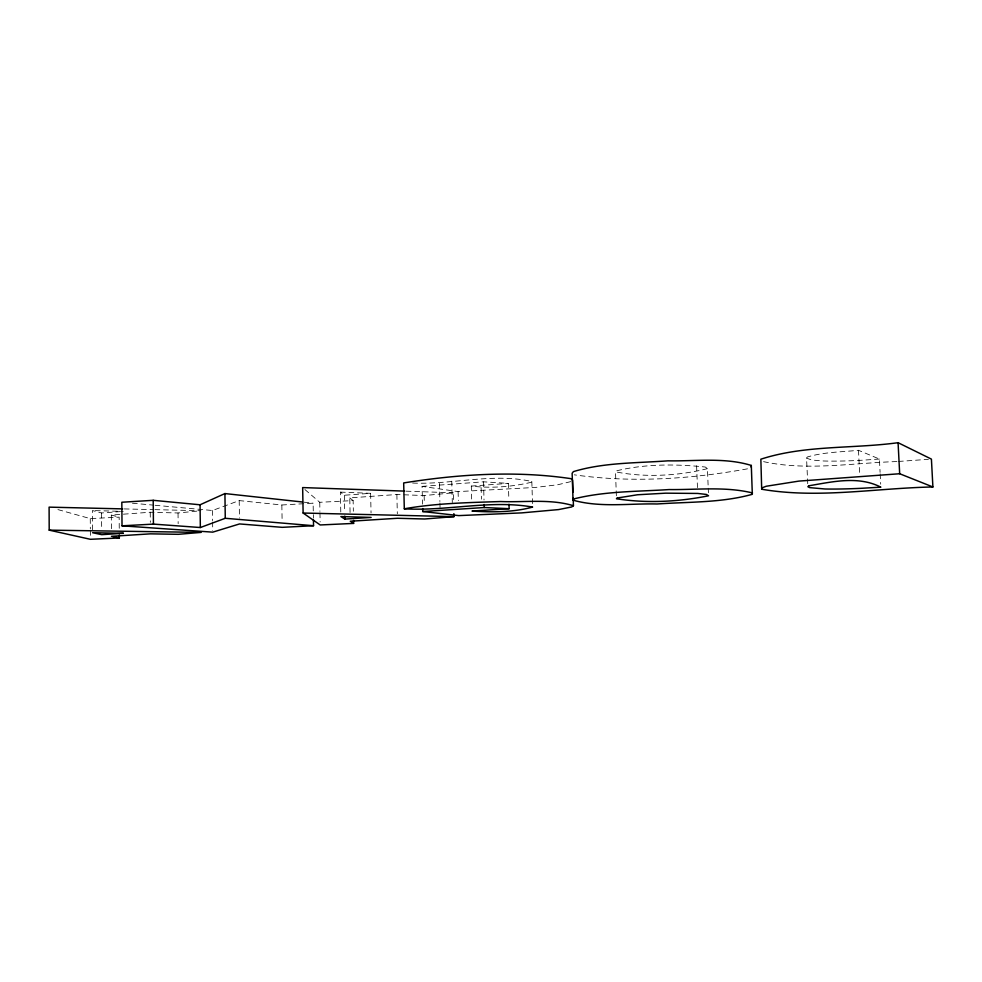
<?xml version="1.0" encoding="UTF-8"?>
<svg xmlns="http://www.w3.org/2000/svg" width="982" height="982" viewBox="0 0 982 982"><rect width="100%" height="100%" fill="white"/><g stroke="black" fill="none" stroke-linecap="round" stroke-linejoin="round"><path stroke-width="0.74" stroke-dasharray="4.91 3.68" d="M807.744 483.733L806.553 458.14L807.351 456.998C823.861 452.015 841.439 452.039 858.489 450.296L879.418 459.048L880.093 472.354M616.365 495.763L615.505 471.802L616.303 470.881C645.125 463.786 675.874 463.958 705.272 467.027L707.433 468.647L708.169 486.728M412.612 483.046C452.015 484.85 492.817 472.612 531.827 481.524L531.029 482.346C511.683 486.9 490.988 488.459 471.299 486.09L471.704 500.783M707.433 468.647C678.734 475.902 644.438 477.755 615.505 471.802M155.07 505.276L212.468 510.505L239.203 500.587L281.846 504.993L313.123 503.177L313.405 518.201M570.8 481.622L557.764 484.752L535.399 487.44L458.103 491.589L422.088 486.385L422.542 504.134M747.498 468.831C690.812 479.106 631.401 483.034 574.261 474.822M111.408 528.709L111.31 515.047L150.234 512.248L178.037 512.972L199.395 510.885M350.071 512.494L349.776 497.899L396.875 494.511L424.15 495.554L453.316 492.804L453.549 501.741M422.088 486.385L483.512 481.818L508.381 483.377L508.86 499.752M92.566 529.764L92.431 510.542L101.563 512.972L120.307 511.597M340.779 511.99L340.373 492.117L344.363 495.235L370.619 493.32L371.049 512.899M471.299 486.09L508.381 483.377M879.418 459.048L861.214 460.276A54.575 5.266 -3.1 0 1 823.64 460.988L811.856 460.042L806.553 458.14M896.91 461.565C851.946 462.939 804.553 471.532 760.449 460.926M898.407 461.454L928.407 459.33M304.923 489.539L319.751 502.293L353.139 500.587L353.36 511.241M57.926 509.597L90.27 518.606L119.153 517.146L119.252 529.053M124.248 508.922L153.388 509.609M154.923 509.646L200.929 510.738M95.364 510.628L123.192 511.389M406.131 491.172L453.316 492.804M340.373 492.117L370.619 493.32M132.41 503.214L153.56 505.141M303.99 502.183L313.123 503.177M111.31 515.047L119.153 517.146M349.776 497.899L353.139 500.587M880.167 473.84L880.694 484.2M858.489 450.296L859.741 475.644M708.231 488.238L708.415 492.755M696.594 465.738L697.478 487.612M531.827 481.524L532.526 504.061M483.512 481.818L484.028 499.973M481.106 487.6L481.438 499.2M458.103 491.589L458.336 500.599M451.745 481.155L452.309 502.551M439.42 483.377L439.887 501.458M439.936 502.968L440.046 507.485M424.15 495.554L424.334 502.882M396.875 494.511L397.329 513.819M344.363 495.235L344.707 511.634M319.751 502.293L319.923 511.364M319.96 512.874L320.132 521.945M281.846 504.993L282.129 521.381M239.203 500.587L239.461 518.103M212.468 510.505L212.603 520.595M212.615 522.043L212.738 530.697M178.037 512.972L178.159 523.652M150.234 512.248L150.344 522.326M101.563 512.972L101.674 528.881M90.27 518.606L90.332 528.954M90.344 530.427L90.393 537.817"/><path stroke-width="1.47" d="M751.144 467.101L751.304 465.443C724.63 457.182 695.551 461.356 667.969 460.828C636.446 463.16 603.856 462.399 573.39 471.618L572.138 473.287L573.034 500.157C599.953 507.841 629.315 503.312 657.105 503.987C688.812 501.777 721.537 502.894 752.322 494.302L751.304 465.443M761.688 489.232L762.118 487.808L766.218 486.25L798.955 481.094L899.672 473.741L932.9 486.974L931.415 459.11L898.076 442.698C852.757 448.897 804.798 444.895 760.854 459.195L761.688 489.232C817.945 498.954 876.226 488.066 932.9 486.974M573.034 500.157L574.298 498.807C605.158 491.098 637.49 491.638 669.086 489.564C696.754 489.908 725.416 486.299 752.494 492.952M573.193 498.193L573.439 505.73L571.647 506.97L558.562 509.584L521.688 512.886L458.741 515.611L422.726 511.524L422.653 508.566M313.43 519.699L313.54 525.714L282.227 527.334L239.547 523.934L212.75 532.146L122.026 525.824L121.829 502.244L153.204 500.317L200.058 504.785L224.927 493.565L302.481 502.011M122.026 525.824L153.438 524.106L200.353 527.53L225.271 518.287L313.54 525.714M572.985 492.166L572.592 480.1L570.898 478.651C515.759 470.439 458.606 474.171 403.676 482.935L404.302 508.799C436.069 503.189 468.475 502.612 500.636 501.532C524.658 502.514 550.337 498.635 573.439 505.73M453.868 513.647L453.954 516.63L424.74 518.999L397.44 518.275L350.255 521.246L353.618 523.418L353.557 520.374M422.726 511.524L484.236 507.534L509.13 508.688L508.995 504.22M344.854 519.097L371.147 517.416L340.877 516.569L344.854 519.097L344.792 516.115M509.13 508.688L471.986 511.057C491.908 512.383 513.365 512.383 532.625 507.068C490.313 499.593 446.884 511.377 404.302 508.799M353.618 523.418L320.193 524.965L303.119 513.034L302.652 487.575L404.609 491.11M119.301 535.006L119.325 537.976L90.405 539.302L49.198 530.145L49.1 507.142L122.713 508.885M49.198 530.145L201.2 532.391L178.282 534.318L150.455 533.852L111.469 536.307L119.325 537.976M303.119 513.034L453.954 516.63M898.076 442.698L899.672 473.741M484.151 504.502L484.236 507.534M224.927 493.565L225.271 518.287M200.058 504.785L200.353 527.53M153.204 500.317L153.438 524.106M808.702 485.82L807.879 486.741L809.671 487.624L824.978 488.987A54.661 4.296 -2.8 0 0 862.589 488.238L880.842 487.158C858.268 475.583 832.466 481.806 808.702 485.82M617.273 498.009L616.463 498.758C646.524 503.471 678.697 501.876 708.538 495.775L706.389 494.449L697.711 493.443L665.624 493.173L637.502 494.768L617.273 498.009M123.376 533.275L101.723 534.662L92.578 532.723L123.376 533.275"/></g></svg>
